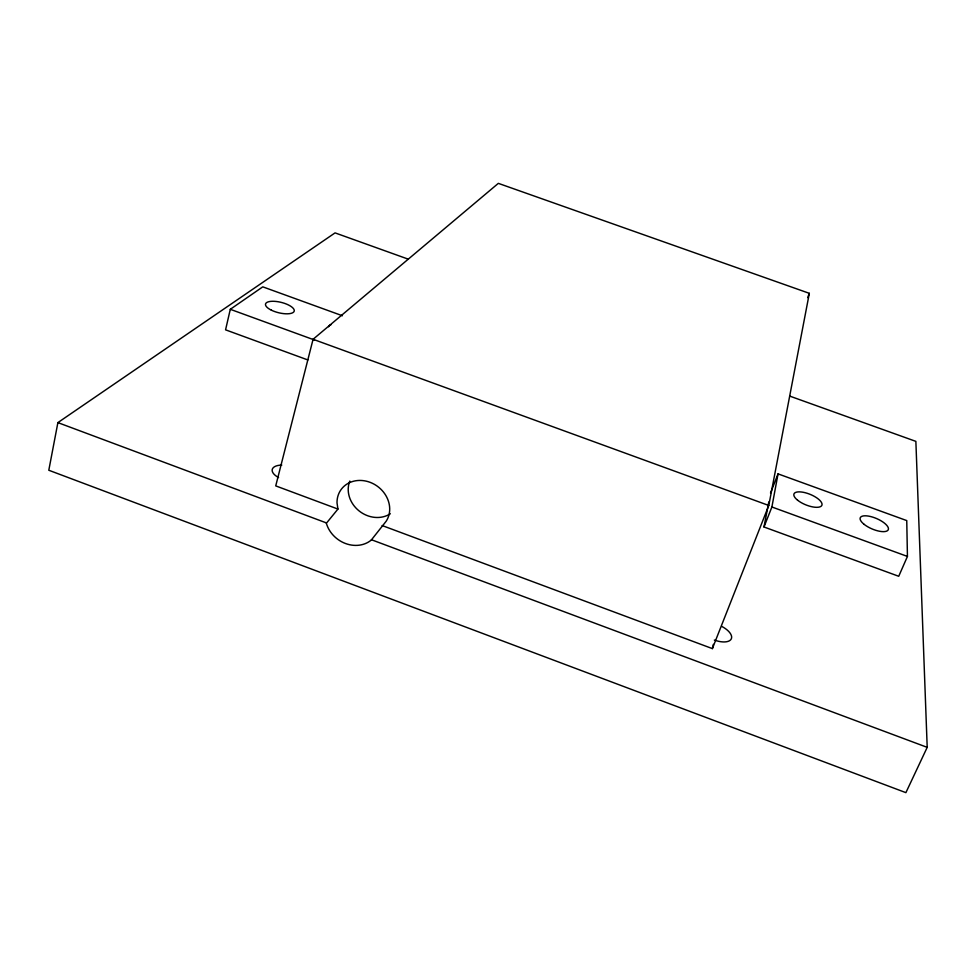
<?xml version="1.0" encoding="UTF-8"?>
<svg xmlns="http://www.w3.org/2000/svg" width="976" height="976" viewBox="0 0 976 976"><rect width="100%" height="100%" fill="white"/><g stroke="black" fill="none" stroke-linecap="round" stroke-linejoin="round"><path stroke-width="1.46" d="M763.988 526.991L771.894 506.995L778.043 473.872L906.753 520.586L907.436 556.43L898.725 576.279L763.988 526.991L768.807 501.896M408.041 259.079L335.061 232.886L57.889 422.608L48.8 470.249L905.899 792.646L927.2 747.348L915.866 441.372L789.694 396.085M382.128 525.539L712.382 648.613L768.783 505.47L809.324 293.325L498.333 183.354L313.076 339.282L275.732 485.889L337.94 509.069L326.35 523.27A28.133 24.437 36.7 0 0 371.283 540.057L386.203 521.184A27.56 24.046 36.8 0 0 369.965 482.278A27.56 24.046 36.8 0 0 337.013 502.872L337.94 509.069M712.382 648.613L713.358 644.331M342.417 315.748L262.776 286.846L230.299 309.307L225.566 329.839L307.855 359.949M807.689 297.595L809.324 293.325M770.515 493.039L778.043 473.872M313.076 339.282L768.783 505.47M230.299 309.307L314.492 340.002M771.894 506.995L907.436 556.43M57.889 422.608L326.289 522.868M371.38 539.716L927.2 747.348M328.619 326.753A14.701 5.429 14.7 0 1 331.157 324.618M390.339 513.754A26.999 23.668 36.9 0 1 359.009 510.851A26.999 23.668 36.9 0 1 349.811 481.07M721.74 626.397A16.555 7.796 22.6 0 1 731.207 639.048A16.555 7.796 22.6 0 1 714.334 640.036M278.563 477.557A16.275 7.43 13.3 0 1 272.255 469.407A16.275 7.43 13.3 0 1 281.796 465.076M271.377 310.173A14.774 5.344 13.8 0 0 294.191 311.173A14.774 5.344 13.8 0 0 274.073 301.303A14.774 5.344 13.8 0 0 271.377 310.173M864.199 524.393A15.226 5.661 23.1 0 0 887.953 530.224A15.226 5.661 23.1 0 0 870.653 516.548A15.226 5.661 23.1 0 0 864.199 524.393M797.514 500.127A15.055 5.673 22.1 0 0 821.389 506.007A15.055 5.673 22.1 0 0 804.919 492.648A15.055 5.673 22.1 0 0 797.514 500.127"/></g></svg>
